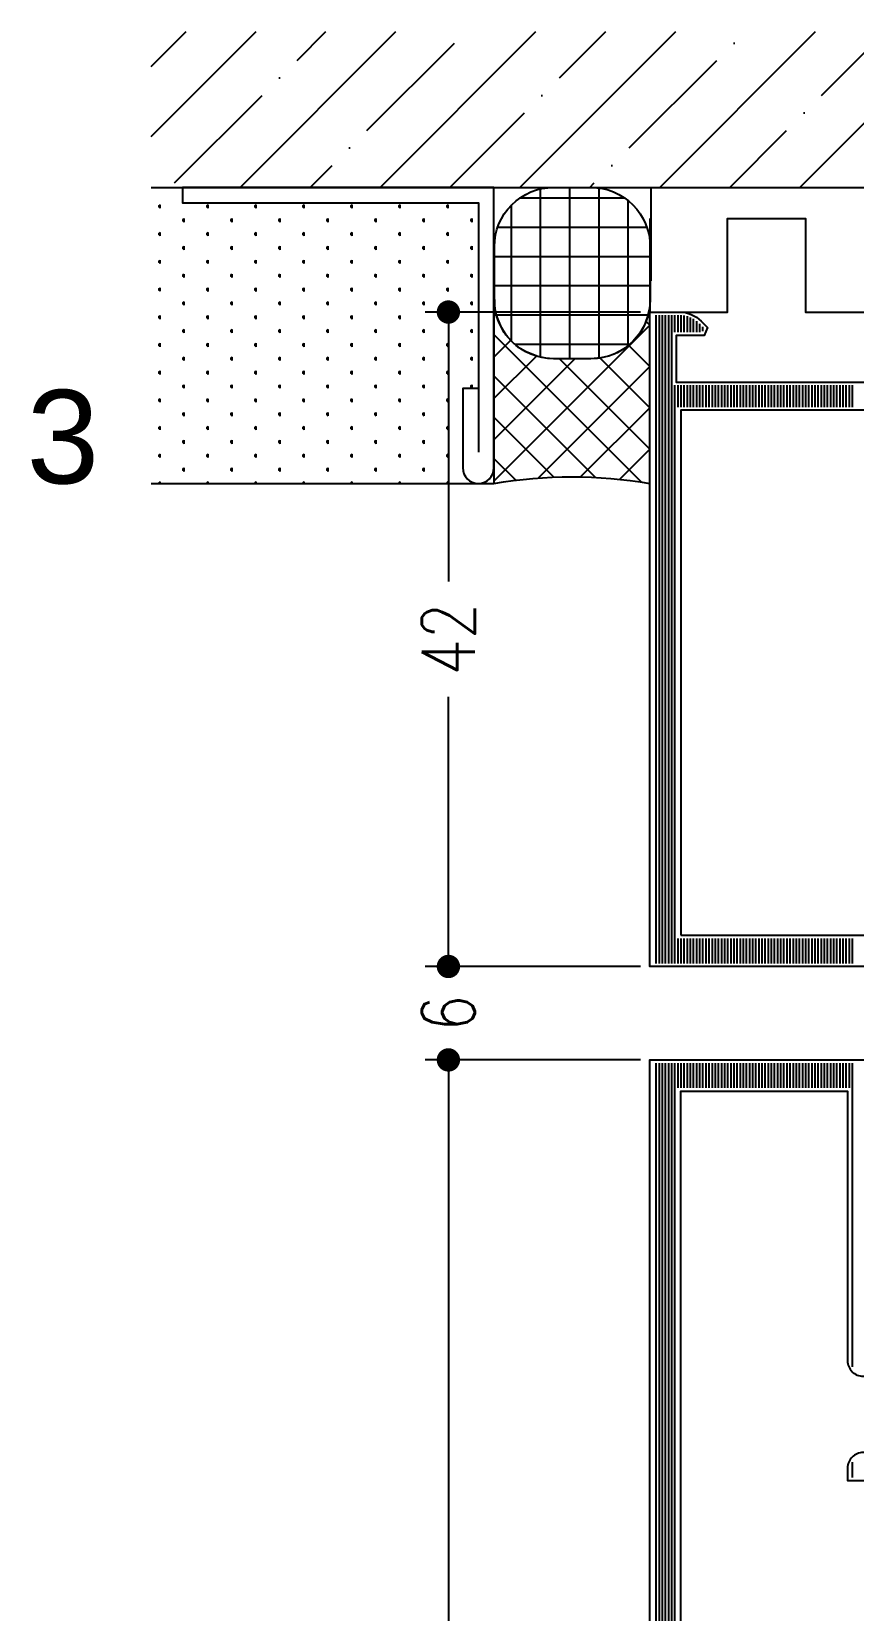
# Model space of a CAD drawing. Extents: x 16 to 197, y 31 to 244.
# Drawn here: x 115 to 141.3, y 174.8 to 225.4 of the extents above; entities that cross this region are included whole.
import ezdxf

# ---------------------------------------------------------------- set-up
doc = ezdxf.new("R2010")
doc.units = 0
doc.header["$LTSCALE"] = 6
doc.linetypes.add('VERDECKT', pattern=[0.75, 0.5, -0.25])
doc.layers.get('0').update_dxf_attribs({"color": 4, "linetype": 'CONTINUOUS'})
doc.layers.get('DEFPOINTS').update_dxf_attribs({"linetype": 'CONTINUOUS'})
for name, color, linetype in [('01TXT', 7, 'CONTINUOUS'), ('CONST18', 3, 'CONTINUOUS'), ('CONST25', 3, 'CONTINUOUS'), ('CONST35', 2, 'CONTINUOUS'), ('KH_NOR', 7, 'CONTINUOUS'), ('KH_SCH', 3, 'CONTINUOUS'), ('LLMASSE', 7, 'CONTINUOUS')]:
    doc.layers.add(name, color=color, linetype=linetype)
doc.styles.get("Standard").update_dxf_attribs({"font": 'simplex.shx', "width": 0.8})
doc.styles.add('SWISS', font='swiss.ttf')
doc.dimstyles.new('DOK-1ZU1-PUNKT', dxfattribs={"dimscale": 0, "dimtxt": 3, "dimasz": 1.5, "dimexe": 1.5, "dimexo": 0.6, "dimgap": 1.5, "dimtad": 0, "dimdsep": 46, "dimtxsty": 'Standard', "dimblk": 'PUNKT', "dimblk1": 'PUNKT', "dimblk2": 'PUNKT', "dimcen": 0, "dimclrd": 2, "dimclre": 2, "dimclrt": 7, "dimadec": 0, "dimazin": 0, "dimtfac": 0.7, "dimtofl": 0, "dimtmove": 2, "dimatfit": 3, "dimldrblk": 'PUNKT', "dimfxl": 1, "dimtolj": 1, "dimarcsym": 0})

# ---------------------------------------------------------------- blocks, each defined once
blk = doc.blocks.new('*X10')
for p, q in [((20.625, 171.118), (20.625, 176.582)), ((21.562, 171.1), (21.562, 176.6)), ((22.5, 171.146), (22.5, 176.554)), ((19.688, 171.525), (19.688, 176.175)), ((19.786, 176.25), (23.184, 176.25)), ((23.437, 171.665), (23.437, 176.035)), ((19.087, 175.312), (23.884, 175.312)), ((18.985, 174.375), (23.985, 174.375)), ((18.985, 173.438), (23.985, 173.438)), ((19.052, 172.5), (23.918, 172.5)), ((19.643, 171.562), (23.328, 171.562))]:
    blk.add_line(p, q)
blk = doc.blocks.new('*X11')
for p, q in [((26.876, 27.483), (26.81, 27.549)), ((21.88, 27.183), (22.004, 27.307)), ((26.88, 22.176), (21.88, 27.176)), ((22.143, 22.143), (26.88, 26.88)), ((21.88, 25.857), (22.558, 26.535)), ((26.88, 26.153), (26.344, 26.689)), ((21.88, 24.532), (23.477, 26.129)), ((21.88, 23.206), (24.775, 26.101)), ((25.457, 22.272), (21.88, 25.85)), ((26.88, 23.501), (24.28, 26.101)), ((26.88, 24.827), (25.517, 26.19)), ((23.617, 22.292), (26.88, 25.554)), ((24.096, 22.308), (21.88, 24.524)), ((24.952, 22.3), (26.88, 24.228)), ((22.846, 22.232), (21.88, 23.198)), ((26.18, 22.203), (26.88, 22.903))]:
    blk.add_line(p, q)
blk = doc.blocks.new('PUNKT')
at = {"color": 0, "linetype": 'CONTINUOUS'}
blk.add_line((-0.5, 0), (-1, 0), dxfattribs=at)
at = {"color": 0, "linetype": 'CONTINUOUS', "const_width": 0.5}
blk.add_lwpolyline([(-0.25, 0, 1), (0.25, 0, 1)], format="xyb", close=True, dxfattribs=at)
blk = doc.blocks.new('*D34')
at = {"layer": 'DEFPOINTS', "color": 0}
for p in [(128.339, 192.437), (134.8, 192.437), (134.8, 144.937)]:
    blk.add_point(p, dxfattribs=at)
at = {"layer": 'LLMASSE', "color": 3, "lineweight": -2}
for p, q in [((134.5, 192.437), (127.589, 192.437)), ((128.339, 191.687), (128.339, 170.538)), ((128.339, 145.687), (128.339, 166.836)), ((134.5, 144.937), (127.589, 144.937))]:
    blk.add_line(p, q, dxfattribs=at)
at = {"layer": 'LLMASSE', "color": 3, "lineweight": -2, "xscale": 0.75, "yscale": 0.75, "zscale": 0.75}
for p, rotation in [((128.339, 192.437), 90), ((128.339, 144.937), 270)]:
    blk.add_blockref('PUNKT', p, dxfattribs=dict(at, rotation=rotation))
at = {"layer": 'LLMASSE', "color": 3, "insert": (128.339, 168.687), "char_height": 1.7, "attachment_point": 5, "rotation": 90}
blk.add_mtext('\\A1;95', dxfattribs=at)
blk = doc.blocks.new('*D35')
at = {"layer": 'DEFPOINTS', "color": 0}
for p in [(128.339, 195.436), (134.8, 195.436), (134.8, 192.437)]:
    blk.add_point(p, dxfattribs=at)
at = {"layer": 'LLMASSE', "color": 3, "lineweight": -2}
for p, q in [((128.339, 196.186), (128.339, 196.936)), ((134.5, 195.436), (127.589, 195.436)), ((134.5, 192.437), (127.589, 192.437)), ((128.339, 191.687), (128.339, 190.937))]:
    blk.add_line(p, q, dxfattribs=at)
at = {"layer": 'LLMASSE', "color": 3, "lineweight": -2, "xscale": 0.75, "yscale": 0.75, "zscale": 0.75}
for p, rotation in [((128.339, 195.436), 270), ((128.339, 192.437), 90)]:
    blk.add_blockref('PUNKT', p, dxfattribs=dict(at, rotation=rotation))
at = {"layer": 'LLMASSE', "color": 3, "insert": (128.339, 193.936), "char_height": 1.7, "attachment_point": 5, "rotation": 90}
blk.add_mtext('\\A1;6', dxfattribs=at)
blk = doc.blocks.new('*D36')
at = {"layer": 'DEFPOINTS', "color": 0}
for p in [(128.339, 216.436), (134.8, 216.436), (134.8, 195.436)]:
    blk.add_point(p, dxfattribs=at)
at = {"layer": 'LLMASSE', "color": 3, "lineweight": -2}
for p, q in [((134.5, 216.436), (127.589, 216.436)), ((128.339, 215.686), (128.339, 207.787)), ((128.339, 196.186), (128.339, 204.085)), ((134.5, 195.436), (127.589, 195.436))]:
    blk.add_line(p, q, dxfattribs=at)
at = {"layer": 'LLMASSE', "color": 3, "lineweight": -2, "xscale": 0.75, "yscale": 0.75, "zscale": 0.75}
for p, rotation in [((128.339, 216.436), 90), ((128.339, 195.436), 270)]:
    blk.add_blockref('PUNKT', p, dxfattribs=dict(at, rotation=rotation))
at = {"layer": 'LLMASSE', "color": 3, "insert": (128.339, 205.936), "char_height": 1.7, "attachment_point": 5, "rotation": 90}
blk.add_mtext('\\A1;42', dxfattribs=at)
blk = doc.blocks.new('*X48')
at = {"color": 0}
for p, q in [((0.4, 0.2), (0.4, 94.8)), ((0.6, 0.2), (0.6, 94.8)), ((0.8, 0.2), (0.8, 94.8)), ((1, 0.2), (1, 94.8)), ((1.2, 0.2), (1.2, 94.8)), ((1.4, 0.2), (1.4, 94.8)), ((1.6, 0.2), (1.6, 94.8)), ((13, 25.81), (13, 26.8)), ((13, 0.2), (13, 19.69)), ((1.8, 0.2), (1.8, 1.8)), ((2, 0.2), (2, 1.8)), ((2.2, 0.2), (2.2, 1.8)), ((2.4, 0.2), (2.4, 1.8)), ((2.6, 0.2), (2.6, 1.8)), ((2.8, 0.2), (2.8, 1.8)), ((3, 0.2), (3, 1.8)), ((3.2, 0.2), (3.2, 1.8)), ((3.4, 0.2), (3.4, 1.8)), ((3.6, 0.2), (3.6, 1.8)), ((3.8, 0.2), (3.8, 1.8)), ((4, 0.2), (4, 1.8)), ((4.2, 0.2), (4.2, 1.8)), ((4.4, 0.2), (4.4, 1.8)), ((4.6, 0.2), (4.6, 1.8)), ((4.8, 0.2), (4.8, 1.8)), ((5, 0.2), (5, 1.8)), ((5.2, 0.2), (5.2, 1.8)), ((5.4, 0.2), (5.4, 1.8)), ((5.6, 0.2), (5.6, 1.8)), ((5.8, 0.2), (5.8, 1.8)), ((6, 0.2), (6, 1.8)), ((6.2, 0.2), (6.2, 1.8)), ((6.4, 0.2), (6.4, 1.8)), ((6.6, 0.2), (6.6, 1.8)), ((6.8, 0.2), (6.8, 1.8)), ((7, 0.2), (7, 1.8)), ((7.2, 0.2), (7.2, 1.8)), ((7.4, 0.2), (7.4, 1.8)), ((7.6, 0.2), (7.6, 1.8)), ((7.8, 0.2), (7.8, 1.8)), ((8, 0.2), (8, 1.8)), ((8.2, 0.2), (8.2, 1.8)), ((8.4, 0.2), (8.4, 1.8)), ((8.6, 0.2), (8.6, 1.8)), ((8.8, 0.2), (8.8, 1.8)), ((9, 0.2), (9, 1.8)), ((9.2, 0.2), (9.2, 1.8)), ((9.4, 0.2), (9.4, 1.8)), ((9.6, 0.2), (9.6, 1.8)), ((9.8, 0.2), (9.8, 1.8)), ((10, 0.2), (10, 1.8)), ((10.2, 0.2), (10.2, 1.8)), ((10.4, 0.2), (10.4, 1.8)), ((10.6, 0.2), (10.6, 1.8)), ((10.8, 0.2), (10.8, 1.8)), ((11, 0.2), (11, 1.8)), ((11.2, 0.2), (11.2, 1.8)), ((11.4, 0.2), (11.4, 1.8)), ((11.6, 0.2), (11.6, 1.8)), ((11.8, 0.2), (11.8, 1.8)), ((12, 0.2), (12, 1.8)), ((12.2, 0.2), (12.2, 1.8)), ((12.4, 0.2), (12.4, 1.8)), ((12.6, 0.2), (12.6, 1.8)), ((12.8, 0.2), (12.8, 1.8))]:
    blk.add_line(p, q, dxfattribs=at)
blk = doc.blocks.new('B-LL132343')
at = {"layer": 'KH_NOR'}
blk.add_lwpolyline([(0, 101), (0, 6), (14.5, 6)], dxfattribs=at)
blk.add_lwpolyline([(13.7, 69.7, -0.414214), (12.7, 70.7), (12.7, 91.7), (9.2, 91.7), (9.2, 99), (2, 99), (2, 8), (12.7, 8), (12.7, 25.3, -0.414214), (13.7, 26.3), (19.7, 26.3, 0.414214), (20.7, 27.3), (20.7, 30.2, 0.414214), (19.7, 31.2), (13.7, 31.2, -0.414214), (12.7, 32.2), (12.7, 33), (20.7, 33), (20.7, 69.7), (13.7, 69.7)], format="xyb", close=True, dxfattribs=at)
at = {"layer": 'KH_SCH'}
blk.add_blockref('*X48', (0, 6), dxfattribs=at)
blk = doc.blocks.new('*X56')
at = {"color": 0}
for p, q in [((0.4, 0.2), (0.4, 41.8)), ((0.6, 0.2), (0.6, 41.8)), ((0.8, 0.2), (0.8, 41.8)), ((1, 0.2), (1, 41.8)), ((1.2, 0.2), (1.2, 41.8)), ((1.4, 0.2), (1.4, 41.8)), ((1.6, 4.7), (1.6, 41.8)), ((1.8, 40.2), (1.8, 41.8)), ((2, 40.2), (2, 41.8)), ((2.2, 40.2), (2.2, 41.8)), ((2.4, 40.2), (2.4, 41.8)), ((2.6, 40.2), (2.6, 41.8)), ((2.8, 40.2), (2.8, 41.8)), ((3, 40.2), (3, 41.8)), ((3.2, 40.2), (3.2, 41.8)), ((3.4, 40.2), (3.4, 41.8)), ((3.6, 40.2), (3.6, 41.8)), ((3.8, 40.2), (3.8, 41.8)), ((4, 40.2), (4, 41.8)), ((4.2, 40.2), (4.2, 41.8)), ((4.4, 40.2), (4.4, 41.8)), ((4.6, 40.2), (4.6, 41.8)), ((4.8, 40.2), (4.8, 41.8)), ((5, 40.2), (5, 41.8)), ((5.2, 40.2), (5.2, 41.8)), ((5.4, 40.2), (5.4, 41.8)), ((5.6, 40.2), (5.6, 41.8)), ((5.8, 40.2), (5.8, 41.8)), ((6, 40.2), (6, 41.8)), ((6.2, 40.2), (6.2, 41.8)), ((6.4, 40.2), (6.4, 41.8)), ((6.6, 40.2), (6.6, 41.8)), ((6.8, 40.2), (6.8, 41.8)), ((7, 40.2), (7, 41.8)), ((7.2, 40.2), (7.2, 41.8)), ((7.4, 40.2), (7.4, 41.8)), ((7.6, 40.2), (7.6, 41.8)), ((7.8, 40.2), (7.8, 41.8)), ((8, 40.2), (8, 41.8)), ((8.2, 40.2), (8.2, 41.8)), ((8.4, 40.2), (8.4, 41.8)), ((8.6, 40.2), (8.6, 41.8)), ((8.8, 40.2), (8.8, 41.8)), ((9, 40.2), (9, 41.8)), ((9.2, 40.2), (9.2, 41.8)), ((9.4, 40.2), (9.4, 41.8)), ((9.6, 40.2), (9.6, 41.8)), ((9.8, 40.2), (9.8, 41.8)), ((10, 40.2), (10, 41.8)), ((10.2, 40.2), (10.2, 41.8)), ((10.4, 40.2), (10.4, 41.8)), ((10.6, 40.2), (10.6, 41.8)), ((10.8, 40.2), (10.8, 41.8)), ((11, 40.2), (11, 41.8)), ((11.2, 40.2), (11.2, 41.8)), ((11.4, 40.2), (11.4, 41.8)), ((11.6, 40.2), (11.6, 41.8)), ((11.8, 40.2), (11.8, 41.8)), ((12, 40.2), (12, 41.8)), ((12.2, 40.2), (12.2, 41.8)), ((12.4, 40.2), (12.4, 41.8)), ((12.6, 40.2), (12.6, 41.8)), ((12.8, 40.2), (12.8, 41.8)), ((13, 40.2), (13, 41.8)), ((1.8, 4.7), (1.8, 6.1)), ((2, 4.7), (2, 6.1)), ((2.2, 4.7), (2.2, 6.1)), ((2.4, 4.7), (2.4, 6.1)), ((2.6, 4.7), (2.6, 6.1)), ((2.8, 4.7), (2.8, 6.1)), ((3, 4.7), (3, 6.1)), ((3.2, 4.7), (3.2, 6.1)), ((3.4, 4.7), (3.4, 6.1)), ((3.6, 4.7), (3.6, 6.1)), ((3.8, 4.7), (3.8, 6.1)), ((4, 4.7), (4, 6.1)), ((4.2, 4.7), (4.2, 6.1)), ((4.4, 4.7), (4.4, 6.1)), ((4.6, 4.7), (4.6, 6.1)), ((4.8, 4.7), (4.8, 6.1)), ((5, 4.7), (5, 6.1)), ((5.2, 4.7), (5.2, 6.1)), ((5.4, 4.7), (5.4, 6.1)), ((5.6, 4.7), (5.6, 6.1)), ((5.8, 4.7), (5.8, 6.1)), ((6, 4.7), (6, 6.1)), ((6.2, 4.7), (6.2, 6.1)), ((6.4, 4.7), (6.4, 6.1)), ((6.6, 4.7), (6.6, 6.1)), ((6.8, 4.7), (6.8, 6.1)), ((7, 4.7), (7, 6.1)), ((7.2, 4.7), (7.2, 6.1)), ((7.4, 4.7), (7.4, 6.1)), ((7.6, 4.7), (7.6, 6.1)), ((7.8, 4.7), (7.8, 6.1)), ((8, 4.7), (8, 6.1)), ((8.2, 4.7), (8.2, 6.1)), ((8.4, 4.7), (8.4, 6.1)), ((8.6, 4.7), (8.6, 6.1)), ((8.8, 4.7), (8.8, 6.1)), ((9, 4.7), (9, 6.1)), ((9.2, 4.7), (9.2, 6.1)), ((9.4, 4.7), (9.4, 6.1)), ((9.6, 4.7), (9.6, 6.1)), ((9.8, 4.7), (9.8, 6.1)), ((10, 4.7), (10, 6.1)), ((10.2, 4.7), (10.2, 6.1)), ((10.4, 4.7), (10.4, 6.1)), ((10.6, 4.7), (10.6, 6.1)), ((10.8, 4.7), (10.8, 6.1)), ((11, 4.7), (11, 6.1)), ((11.2, 4.7), (11.2, 6.1)), ((11.4, 4.7), (11.4, 6.1)), ((11.6, 4.7), (11.6, 6.1)), ((11.8, 4.7), (11.8, 6.1)), ((12, 4.7), (12, 6.1)), ((12.2, 4.7), (12.2, 6.1)), ((12.4, 4.7), (12.4, 6.1)), ((12.6, 4.7), (12.6, 6.1)), ((12.8, 4.7), (12.8, 6.1)), ((13, 4.7), (13, 6.1)), ((1.6, 0.2), (1.6, 1.3)), ((1.8, 0.2), (1.8, 1.3)), ((2, 0.2), (2, 1.3)), ((2.2, 0.23), (2.2, 1.3)), ((2.4, 0.27), (2.4, 1.3)), ((2.6, 0.34), (2.6, 1.3)), ((2.8, 0.44), (2.8, 1.3)), ((3, 0.58), (3, 1.3)), ((3.2, 0.76), (3.2, 1.3)), ((3.4, 0.96), (3.4, 1.22))]:
    blk.add_line(p, q, dxfattribs=at)
blk = doc.blocks.new('B-LL132341')
at = {"layer": 'KH_NOR'}
blk.add_lwpolyline([(19.8, 42), (0, 42), (0, 0), (0, 0), (1.9, 0, 0.198912), (3.31, 0.59), (3.71, 0.99), (3.5, 1.5), (1.7, 1.5), (1.7, 4.5), (15.9, 4.5)], format="xyb", dxfattribs=at)
blk.add_lwpolyline([(2, 40), (20.7, 40), (20.7, 37), (22.5, 37), (22.5, 42), (21.8, 42), (21.8, 46.7), (47.5, 46.7), (47.5, 3.3), (22.5, 3.3), (22.5, 9.3), (20.7, 9.3), (20.7, 6.3), (2, 6.3), (2, 40)], close=True, dxfattribs=at)
at = {"layer": 'KH_SCH'}
blk.add_blockref('*X56', (0, 0), dxfattribs=at)

msp = doc.modelspace()

# ---------------------------------------------------------------- hatches: boundary and pattern name
at = {"layer": 'CONST18'}
h = msp.add_hatch(dxfattribs=at)
h.set_pattern_fill('ANSI35', color=256, scale=0.5, style=0)
h.paths.add_polyline_path([(185.8, 220.4364), (185.8, 225.4364), (118.8, 225.4364), (118.8, 220.4364)])
at = {"layer": 'CONST35'}
h = msp.add_hatch(dxfattribs=at)
h.set_pattern_fill('SWAMP', color=256, scale=0.035, angle=-90, style=0)
h.set_pattern_definition([(270, (388.544, 239.43636), (-0.769895, -0.4445), [0.111125, -0.777875]), (180, (388.544, 239.3808), (-0.769895, 0.4445), [0.0555625, -1.484231]), (180, (388.544, 239.3669), (-0.769895, 0.4445), [0.04445, -1.4953435]), (180, (388.544, 239.3947), (-0.769895, 0.4445), [0.04445, -1.4953435]), (210, (388.544, 239.353), (-0.7698958, 0.4444986), [0.03556, -0.85344]), (150, (388.544, 239.4086), (-8e-07, 0.8889986), [0.03556, -0.85344])])
h.paths.add_polyline_path([(118.744, 210.9364), (118.6976, 220.4364), (119.644, 220.4364), (119.644, 219.9364), (129.144, 219.9364), (129.144, 213.9364), (128.644, 213.9364), (128.644, 210.9364)])

# ---------------------------------------------------------------- linework, layer by layer
at = {"layer": 'CONST18'}
msp.add_line((118.8, 220.4364), (185.8, 220.4364), dxfattribs=at)
at = {"layer": 'CONST18', "linetype": 'VERDECKT'}
msp.add_line((134.8357, 220.4345), (134.8357, 216.3382), dxfattribs=at)
at = {"layer": 'CONST18'}
for points in [[(129.8, 211.3864), (129.8, 220.4364), (119.8, 220.4364), (119.8, 219.9364), (129.3, 219.9364), (129.3, 211.9364)], [(134.8, 219.4364), (134.8, 216.4364), (137.3, 216.4364), (137.3, 219.4364), (139.8, 219.4364), (139.8, 216.4364), (142.3, 216.4364)], [(129.3, 213.9864), (128.8, 213.9864), (128.8, 211.4364)]]:
    msp.add_lwpolyline(points, dxfattribs=at)
for points in [[(132.9148, 214.9364), (131.7148, 214.9364, -0.4142136), (129.8148, 216.8364), (129.8148, 218.5364, -0.4142136), (131.7148, 220.4364), (132.9149, 220.4364, -0.4142248), (134.8149, 218.5363), (134.8148, 216.8363, -0.4142023)], [(129.8, 213.2364), (129.8, 210.9364, -0.0839202), (134.8, 210.9364), (134.8, 216.6037), (134.72, 216.2564), (134.62, 215.9964), (134.45, 215.7064), (134.25, 215.4764), (134.02, 215.2864), (133.76, 215.1264), (133.49, 215.0164), (133.23, 214.9664), (132.9148, 214.9364), (131.7148, 214.9364), (131.47, 214.9564), (131.21, 215.0064), (130.83, 215.1564), (130.58, 215.2964), (130.36, 215.4964), (130.19, 215.6964), (130.04, 215.9364), (129.91, 216.2464), (129.84, 216.4864), (129.8148, 216.8364), (129.8, 216.1364)]]:
    msp.add_lwpolyline(points, format="xyb", close=True, dxfattribs=at)
msp.add_arc((129.3, 211.4364), 0.5, 180, 360, dxfattribs=at)
at = {"layer": 'CONST25'}
msp.add_lwpolyline([(118.8, 210.9364), (129.8, 210.9364)], dxfattribs=at)

# ---------------------------------------------------------------- block references
at = {"xscale": -0.5, "yscale": 0.5, "zscale": 0.5, "rotation": 180}
msp.add_blockref('B-LL132341', (134.8, 216.4364), dxfattribs=at)
at = {"xscale": 0.5, "yscale": -0.5, "zscale": 0.5}
msp.add_blockref('B-LL132343', (134.8, 195.4366), dxfattribs=at)
at = {"layer": 'CONST18', "xscale": -1}
for name, p in [('*X10', (153.8, 43.8364)), ('*X11', (156.68, 188.8352))]:
    msp.add_blockref(name, p, dxfattribs=at)

# ---------------------------------------------------------------- texts
at = {"layer": '01TXT', "color": 40, "style": 'SWISS'}
msp.add_text('3', height=3, dxfattribs=at).set_placement((114.8, 210.9364))

# ---------------------------------------------------------------- dimensions: what is measured, and where the dimension line sits
at = {"layer": 'LLMASSE'}
for base, p1, p2, picture, middle in [((128.3393, 216.4364), (134.8, 195.4364), (134.8, 216.4364), '*D36', (128.3393, 205.9364)), ((128.3393, 195.4364), (134.7999, 192.4366), (134.8, 195.4364), '*D35', (128.3393, 193.9365)), ((128.3393, 192.4366), (134.8, 144.9366), (134.7999, 192.4366), '*D34', (128.3393, 168.6866))]:
    dim = msp.add_linear_dim(base=base, p1=p1, p2=p2, angle=90, dimstyle='DOK-1ZU1-PUNKT', override={"dimscale": 0.5, "dimtxt": 3.4, "dimlfac": 2, "dimclrd": 3, "dimclre": 3, "dimclrt": 3}, dxfattribs=at)
    dim.commit()
    dim.dimension.update_dxf_attribs({"geometry": picture, "text_midpoint": middle})

doc.saveas('drawing.dxf')
